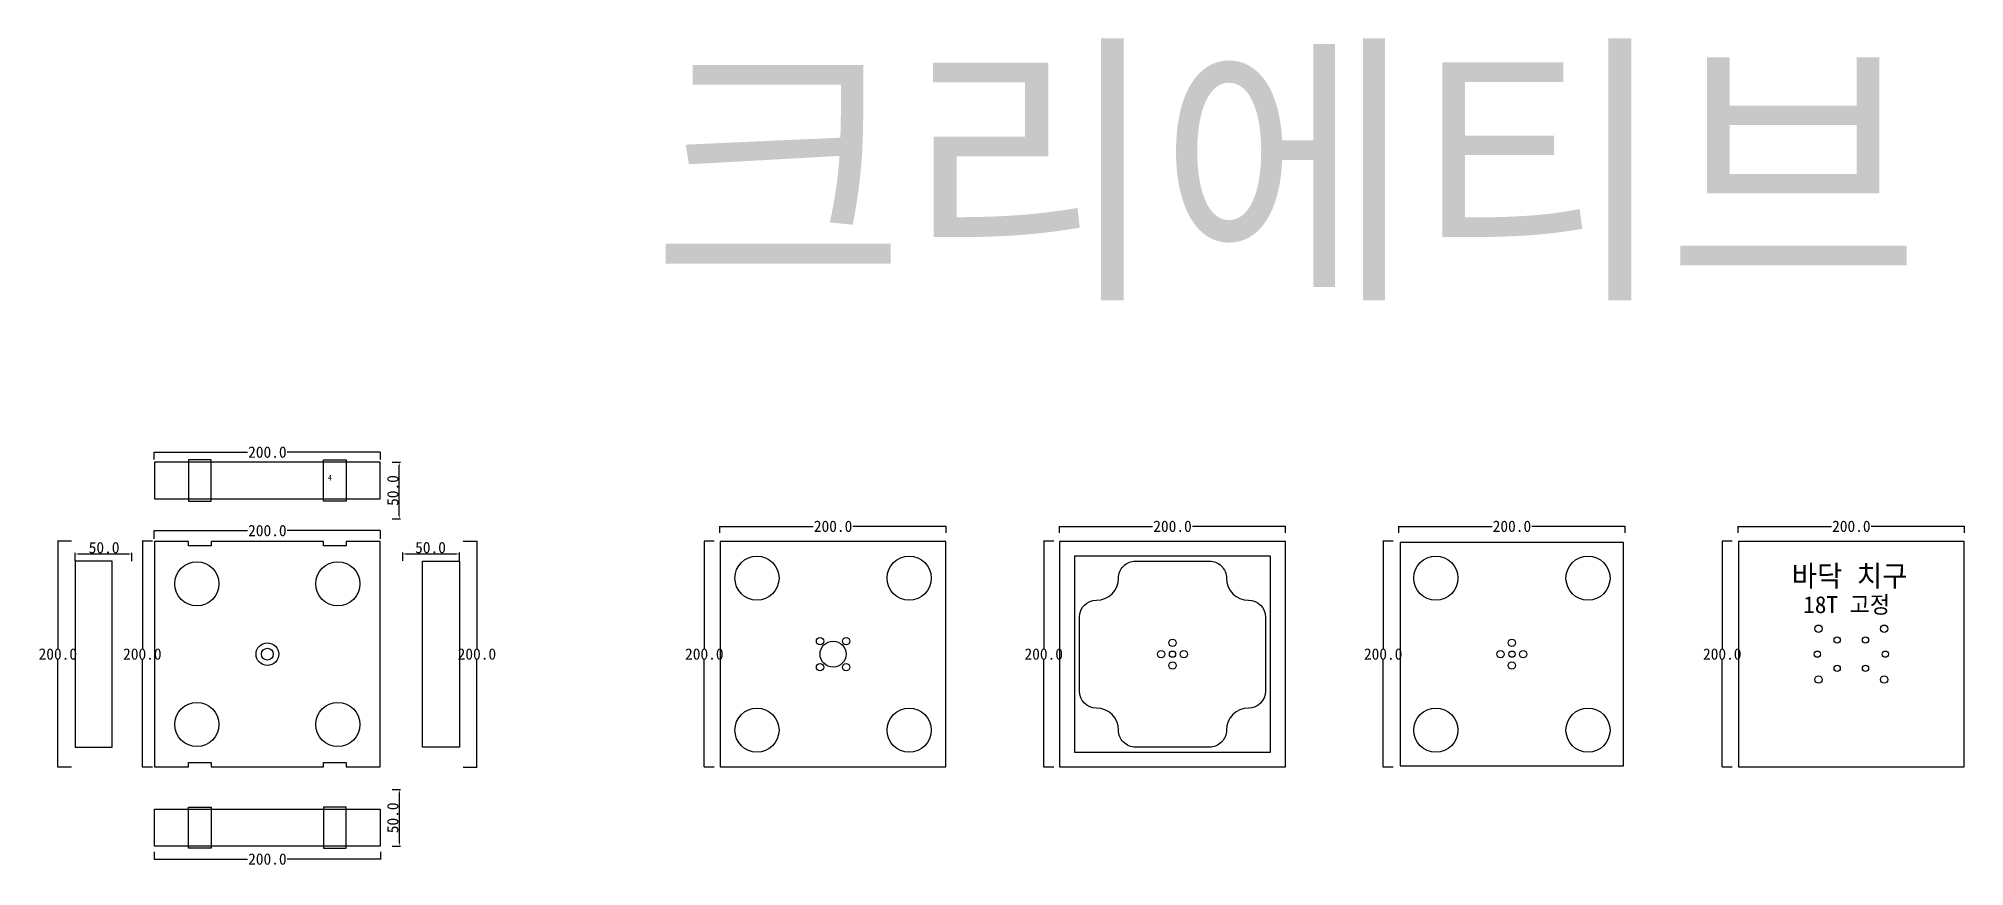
# Model space of a CAD drawing. Header units: millimetres. Extents: x 350 to 2052, y 95 to 827.
import ezdxf

# ---------------------------------------------------------------- set-up
doc = ezdxf.new("R2010")
doc.units = ezdxf.units.MM
for name, color, linetype in [('TEXT', 7, 'Continuous'), ('볼트 구멍', 7, 'Continuous'), ('치구', 7, 'Continuous'), ('치수', 7, 'Continuous')]:
    doc.layers.add(name, color=color, linetype=linetype)
doc.dimstyles.new('ISO-25', dxfattribs={"dimtxt": 2.5, "dimasz": 2.5, "dimexe": 1.25, "dimexo": 0.625, "dimtad": 1, "dimdsep": 46, "dimtxsty": 'Standard', "dimcen": 2.5, "dimadec": 0, "dimazin": 0, "dimtfac": 1, "dimtmove": 0, "dimatfit": 3, "dimfxl": 0, "dimarcsym": 0})
doc.dimstyles.get("Standard").update_dxf_attribs({"dimtxt": 7, "dimasz": 0.18, "dimexe": 0.18, "dimexo": 0.0625, "dimgap": 0.09, "dimtad": 0, "dimtih": 1, "dimtoh": 1, "dimdec": 1, "dimzin": 0, "dimdsep": 46, "dimtxsty": 'Standard', "dimcen": 0.09, "dimadec": 0, "dimazin": 0, "dimtfac": 1, "dimtdec": 1, "dimtofl": 0, "dimtmove": 0, "dimatfit": 3, "dimfxl": 0, "dimtolj": 1, "dimtzin": 0, "dimarcsym": 0})

# ---------------------------------------------------------------- blocks, each defined once
blk = doc.blocks.new('*D20')
at = {"layer": 'Defpoints', "color": 0}
for p in [(1152.4, 395.8), (952.4, 389.9), (1152.4, 389.9)]:
    blk.add_point(p, dxfattribs=at)
at = {"layer": '치수', "color": 0, "lineweight": -2}
for p, q in [((952.4, 390), (952.4, 396)), ((952.6, 395.8), (1034.8, 395.8)), ((1152.2, 395.8), (1070, 395.8)), ((1152.4, 390), (1152.4, 396))]:
    blk.add_line(p, q, dxfattribs=at)
at = {"layer": '치수', "color": 0}
for points in [[(952.6, 395.8), (952.6, 395.7), (952.4, 395.8)], [(1152.2, 395.8), (1152.2, 395.7), (1152.4, 395.8)]]:
    blk.add_solid(points, dxfattribs=at)
at = {"layer": '치수', "color": 0, "insert": (1052.4, 395.8), "char_height": 10, "attachment_point": 5}
blk.add_mtext('\\A1;200.0', dxfattribs=at)
blk = doc.blocks.new('*D21')
at = {"layer": 'Defpoints', "color": 0}
for p in [(652.4, 461.4), (452.4, 455), (652.4, 455)]:
    blk.add_point(p, dxfattribs=at)
at = {"layer": '치수', "color": 0, "lineweight": -2}
for p, q in [((452.4, 455), (452.4, 461.5)), ((452.6, 461.4), (534.8, 461.4)), ((652.2, 461.4), (570, 461.4)), ((652.4, 455), (652.4, 461.5))]:
    blk.add_line(p, q, dxfattribs=at)
at = {"layer": '치수', "color": 0}
for points in [[(452.6, 461.4), (452.6, 461.3), (452.4, 461.4)], [(652.2, 461.4), (652.2, 461.3), (652.4, 461.4)]]:
    blk.add_solid(points, dxfattribs=at)
at = {"layer": '치수', "color": 0, "insert": (552.4, 461.4), "char_height": 10, "attachment_point": 5}
blk.add_mtext('\\A1;200.0', dxfattribs=at)
blk = doc.blocks.new('*D22')
at = {"layer": 'Defpoints', "color": 0}
for p in [(652.4, 392), (452.4, 384.6), (652.4, 384.6)]:
    blk.add_point(p, dxfattribs=at)
at = {"layer": '치수', "color": 0, "lineweight": -2}
for p, q in [((452.4, 384.7), (452.4, 392.2)), ((452.6, 392), (534.8, 392)), ((652.2, 392), (570, 392)), ((652.4, 384.7), (652.4, 392.2))]:
    blk.add_line(p, q, dxfattribs=at)
at = {"layer": '치수', "color": 0}
for points in [[(452.6, 392), (452.6, 392), (452.4, 392)], [(652.2, 392), (652.2, 392), (652.4, 392)]]:
    blk.add_solid(points, dxfattribs=at)
at = {"layer": '치수', "color": 0, "insert": (552.4, 392), "char_height": 10, "attachment_point": 5}
blk.add_mtext('\\A1;200.0', dxfattribs=at)
blk = doc.blocks.new('*D23')
at = {"layer": 'Defpoints', "color": 0}
for p in [(452.4, 107.9), (652.4, 107.9), (652.4, 101.5)]:
    blk.add_point(p, dxfattribs=at)
at = {"layer": '치수', "color": 0, "lineweight": -2}
for p, q in [((452.4, 107.9), (452.4, 101.3)), ((652.4, 107.9), (652.4, 101.3)), ((452.6, 101.5), (534.8, 101.5)), ((652.2, 101.5), (570, 101.5))]:
    blk.add_line(p, q, dxfattribs=at)
at = {"layer": '치수', "color": 0}
for points in [[(452.6, 101.6), (452.6, 101.5), (452.4, 101.5)], [(652.2, 101.6), (652.2, 101.5), (652.4, 101.5)]]:
    blk.add_solid(points, dxfattribs=at)
at = {"layer": '치수', "color": 0, "insert": (552.4, 101.5), "char_height": 10, "attachment_point": 5}
blk.add_mtext('\\A1;200.0', dxfattribs=at)
blk = doc.blocks.new('*D24')
at = {"layer": 'Defpoints', "color": 0}
for p in [(450.9, 382.8), (441.9, 182.8), (450.9, 182.8)]:
    blk.add_point(p, dxfattribs=at)
at = {"layer": '치수', "color": 0, "lineweight": -2}
for p, q in [((450.9, 382.8), (441.7, 382.8)), ((441.9, 382.6), (441.9, 287.9)), ((441.9, 183), (441.9, 277.7)), ((450.9, 182.8), (441.7, 182.8))]:
    blk.add_line(p, q, dxfattribs=at)
at = {"layer": '치수', "color": 0}
for points in [[(441.8, 382.6), (441.9, 382.6), (441.9, 382.8)], [(441.8, 183), (441.9, 183), (441.9, 182.8)]]:
    blk.add_solid(points, dxfattribs=at)
at = {"layer": '치수', "color": 0, "insert": (441.9, 282.8), "char_height": 10, "attachment_point": 5}
blk.add_mtext('\\A1;200.0', dxfattribs=at)
blk = doc.blocks.new('*D25')
at = {"layer": 'Defpoints', "color": 0}
for p in [(379.2, 382.8), (367.2, 182.8), (379.2, 182.8)]:
    blk.add_point(p, dxfattribs=at)
at = {"layer": '치수', "color": 0, "lineweight": -2}
for p, q in [((379.2, 382.8), (367, 382.8)), ((367.2, 382.6), (367.2, 287.9)), ((367.2, 183), (367.2, 277.7)), ((379.2, 182.8), (367, 182.8))]:
    blk.add_line(p, q, dxfattribs=at)
at = {"layer": '치수', "color": 0}
for points in [[(367.1, 382.6), (367.2, 382.6), (367.2, 382.8)], [(367.1, 183), (367.2, 183), (367.2, 182.8)]]:
    blk.add_solid(points, dxfattribs=at)
at = {"layer": '치수', "color": 0, "insert": (367.2, 282.8), "char_height": 10, "attachment_point": 5}
blk.add_mtext('\\A1;200.0', dxfattribs=at)
blk = doc.blocks.new('*D26')
at = {"layer": 'Defpoints', "color": 0}
for p in [(382.6, 371.3), (382.6, 364.6), (432.6, 364.5)]:
    blk.add_point(p, dxfattribs=at)
at = {"layer": '치수', "color": 0, "lineweight": -2}
for p, q in [((382.6, 365.2), (382.6, 372.5)), ((430.1, 371.3), (385.1, 371.3)), ((432.6, 365.1), (432.6, 372.5))]:
    blk.add_line(p, q, dxfattribs=at)
at = {"layer": '치수', "color": 0}
for points in [[(385.1, 371.7), (385.1, 370.8), (382.6, 371.3)], [(430.1, 371.7), (430.1, 370.8), (432.6, 371.3)]]:
    blk.add_solid(points, dxfattribs=at)
at = {"layer": '치수', "color": 0, "insert": (408.1, 376.9), "char_height": 10, "attachment_point": 5}
blk.add_mtext('50.0', dxfattribs=at)
blk = doc.blocks.new('*D27')
at = {"layer": 'Defpoints', "color": 0}
for p in [(725.5, 382.8), (725.5, 182.8), (737.6, 182.8)]:
    blk.add_point(p, dxfattribs=at)
at = {"layer": '치수', "color": 0, "lineweight": -2}
for p, q in [((725.6, 382.8), (737.8, 382.8)), ((737.6, 382.6), (737.6, 287.9)), ((737.6, 183), (737.6, 277.7)), ((725.6, 182.8), (737.8, 182.8))]:
    blk.add_line(p, q, dxfattribs=at)
at = {"layer": '치수', "color": 0}
for points in [[(737.6, 382.6), (737.6, 382.6), (737.6, 382.8)], [(737.6, 183), (737.6, 183), (737.6, 182.8)]]:
    blk.add_solid(points, dxfattribs=at)
at = {"layer": '치수', "color": 0, "insert": (737.6, 282.8), "char_height": 10, "attachment_point": 5}
blk.add_mtext('\\A1;200.0', dxfattribs=at)
blk = doc.blocks.new('*D28')
at = {"layer": 'Defpoints', "color": 0}
for p in [(947.5, 382.8), (938.6, 182.8), (947.5, 182.8)]:
    blk.add_point(p, dxfattribs=at)
at = {"layer": '치수', "color": 0, "lineweight": -2}
for p, q in [((947.4, 382.8), (938.4, 382.8)), ((938.6, 382.6), (938.6, 287.9)), ((938.6, 183), (938.6, 277.7)), ((947.4, 182.8), (938.4, 182.8))]:
    blk.add_line(p, q, dxfattribs=at)
at = {"layer": '치수', "color": 0}
for points in [[(938.6, 382.6), (938.6, 382.6), (938.6, 382.8)], [(938.6, 183), (938.6, 183), (938.6, 182.8)]]:
    blk.add_solid(points, dxfattribs=at)
at = {"layer": '치수', "color": 0, "insert": (938.6, 282.8), "char_height": 10, "attachment_point": 5}
blk.add_mtext('\\A1;200.0', dxfattribs=at)
blk = doc.blocks.new('*D29')
at = {"layer": 'Defpoints', "color": 0}
for p in [(662.1, 163), (662.1, 113), (669, 113)]:
    blk.add_point(p, dxfattribs=at)
at = {"layer": '치수', "color": 0, "lineweight": -2}
for p, q in [((662.7, 163), (670.2, 163)), ((669, 160.5), (669, 115.5)), ((662.7, 113), (670.2, 113))]:
    blk.add_line(p, q, dxfattribs=at)
at = {"layer": '치수', "color": 0}
for points in [[(668.6, 160.5), (669.4, 160.5), (669, 163)], [(668.6, 115.5), (669.4, 115.5), (669, 113)]]:
    blk.add_solid(points, dxfattribs=at)
at = {"layer": '치수', "color": 0, "insert": (663.3, 138), "char_height": 10, "attachment_point": 5, "rotation": 90}
blk.add_mtext('50.0', dxfattribs=at)
blk = doc.blocks.new('*D30')
at = {"layer": 'Defpoints', "color": 0}
for p in [(662.1, 452.5), (669, 452.5), (662.1, 402.5)]:
    blk.add_point(p, dxfattribs=at)
at = {"layer": '치수', "color": 0, "lineweight": -2}
for p, q in [((662.7, 452.5), (670.2, 452.5)), ((669, 405), (669, 450)), ((662.7, 402.5), (670.2, 402.5))]:
    blk.add_line(p, q, dxfattribs=at)
at = {"layer": '치수', "color": 0}
for points in [[(668.6, 450), (669.4, 450), (669, 452.5)], [(668.6, 405), (669.4, 405), (669, 402.5)]]:
    blk.add_solid(points, dxfattribs=at)
at = {"layer": '치수', "color": 0, "insert": (663.3, 427.5), "char_height": 10, "attachment_point": 5, "rotation": 90}
blk.add_mtext('50.0', dxfattribs=at)
blk = doc.blocks.new('*D31')
at = {"layer": 'Defpoints', "color": 0}
for p in [(672.1, 364.6), (722.1, 371.4), (722.1, 364.6)]:
    blk.add_point(p, dxfattribs=at)
at = {"layer": '치수', "color": 0, "lineweight": -2}
for p, q in [((672.1, 365.2), (672.1, 372.6)), ((674.6, 371.4), (719.6, 371.4)), ((722.1, 365.2), (722.1, 372.6))]:
    blk.add_line(p, q, dxfattribs=at)
at = {"layer": '치수', "color": 0}
for points in [[(674.6, 371.8), (674.6, 370.9), (672.1, 371.4)], [(719.6, 371.8), (719.6, 370.9), (722.1, 371.4)]]:
    blk.add_solid(points, dxfattribs=at)
at = {"layer": '치수', "color": 0, "insert": (696.6, 377), "char_height": 10, "attachment_point": 5}
blk.add_mtext('50.0', dxfattribs=at)
blk = doc.blocks.new('*D32')
at = {"layer": 'Defpoints', "color": 0}
for p in [(1752.4, 395.8), (1552.4, 389.9), (1752.4, 389.9)]:
    blk.add_point(p, dxfattribs=at)
at = {"layer": '치수', "color": 0, "lineweight": -2}
for p, q in [((1552.4, 390), (1552.4, 396)), ((1552.6, 395.8), (1634.8, 395.8)), ((1752.2, 395.8), (1670, 395.8)), ((1752.4, 390), (1752.4, 396))]:
    blk.add_line(p, q, dxfattribs=at)
at = {"layer": '치수', "color": 0}
for points in [[(1552.6, 395.8), (1552.6, 395.7), (1552.4, 395.8)], [(1752.2, 395.8), (1752.2, 395.7), (1752.4, 395.8)]]:
    blk.add_solid(points, dxfattribs=at)
at = {"layer": '치수', "color": 0, "insert": (1652.4, 395.8), "char_height": 10, "attachment_point": 5}
blk.add_mtext('\\A1;200.0', dxfattribs=at)
blk = doc.blocks.new('*D33')
at = {"layer": 'Defpoints', "color": 0}
for p in [(1547.5, 382.8), (1538.6, 182.8), (1547.5, 182.8)]:
    blk.add_point(p, dxfattribs=at)
at = {"layer": '치수', "color": 0, "lineweight": -2}
for p, q in [((1547.4, 382.8), (1538.4, 382.8)), ((1538.6, 382.6), (1538.6, 287.9)), ((1538.6, 183), (1538.6, 277.7)), ((1547.4, 182.8), (1538.4, 182.8))]:
    blk.add_line(p, q, dxfattribs=at)
at = {"layer": '치수', "color": 0}
for points in [[(1538.6, 382.6), (1538.6, 382.6), (1538.6, 382.8)], [(1538.6, 183), (1538.6, 183), (1538.6, 182.8)]]:
    blk.add_solid(points, dxfattribs=at)
at = {"layer": '치수', "color": 0, "insert": (1538.6, 282.8), "char_height": 10, "attachment_point": 5}
blk.add_mtext('\\A1;200.0', dxfattribs=at)
blk = doc.blocks.new('*D34')
at = {"layer": 'Defpoints', "color": 0}
for p in [(1247.5, 382.8), (1238.6, 182.8), (1247.5, 182.8)]:
    blk.add_point(p, dxfattribs=at)
at = {"layer": '치수', "color": 0, "lineweight": -2}
for p, q in [((1247.4, 382.8), (1238.4, 382.8)), ((1238.6, 382.6), (1238.6, 287.9)), ((1238.6, 183), (1238.6, 277.7)), ((1247.4, 182.8), (1238.4, 182.8))]:
    blk.add_line(p, q, dxfattribs=at)
at = {"layer": '치수', "color": 0}
for points in [[(1238.6, 382.6), (1238.6, 382.6), (1238.6, 382.8)], [(1238.6, 183), (1238.6, 183), (1238.6, 182.8)]]:
    blk.add_solid(points, dxfattribs=at)
at = {"layer": '치수', "color": 0, "insert": (1238.6, 282.8), "char_height": 10, "attachment_point": 5}
blk.add_mtext('\\A1;200.0', dxfattribs=at)
blk = doc.blocks.new('*D35')
at = {"layer": 'Defpoints', "color": 0}
for p in [(1452.4, 395.8), (1252.4, 389.9), (1452.4, 389.9)]:
    blk.add_point(p, dxfattribs=at)
at = {"layer": '치수', "color": 0, "lineweight": -2}
for p, q in [((1252.4, 390), (1252.4, 396)), ((1252.6, 395.8), (1334.8, 395.8)), ((1452.2, 395.8), (1370, 395.8)), ((1452.4, 390), (1452.4, 396))]:
    blk.add_line(p, q, dxfattribs=at)
at = {"layer": '치수', "color": 0}
for points in [[(1252.6, 395.8), (1252.6, 395.7), (1252.4, 395.8)], [(1452.2, 395.8), (1452.2, 395.7), (1452.4, 395.8)]]:
    blk.add_solid(points, dxfattribs=at)
at = {"layer": '치수', "color": 0, "insert": (1352.4, 395.8), "char_height": 10, "attachment_point": 5}
blk.add_mtext('\\A1;200.0', dxfattribs=at)
blk = doc.blocks.new('*D36')
at = {"layer": 'Defpoints', "color": 0}
for p in [(1847.3, 382.8), (1838.3, 182.8), (1847.3, 182.8)]:
    blk.add_point(p, dxfattribs=at)
at = {"layer": '치수', "color": 0, "lineweight": -2}
for p, q in [((1847.2, 382.8), (1838.2, 382.8)), ((1838.3, 382.6), (1838.3, 287.9)), ((1838.3, 183), (1838.3, 277.7)), ((1847.2, 182.8), (1838.2, 182.8))]:
    blk.add_line(p, q, dxfattribs=at)
at = {"layer": '치수', "color": 0}
for points in [[(1838.3, 382.6), (1838.4, 382.6), (1838.3, 382.8)], [(1838.3, 183), (1838.4, 183), (1838.3, 182.8)]]:
    blk.add_solid(points, dxfattribs=at)
at = {"layer": '치수', "color": 0, "insert": (1838.3, 282.8), "char_height": 10, "attachment_point": 5}
blk.add_mtext('\\A1;200.0', dxfattribs=at)
blk = doc.blocks.new('*D37')
at = {"layer": 'Defpoints', "color": 0}
for p in [(2052.4, 395.8), (1852.4, 389.9), (2052.4, 389.9)]:
    blk.add_point(p, dxfattribs=at)
at = {"layer": '치수', "color": 0, "lineweight": -2}
for p, q in [((1852.4, 390), (1852.4, 396)), ((1852.6, 395.8), (1934.8, 395.8)), ((2052.2, 395.8), (1970, 395.8)), ((2052.4, 390), (2052.4, 396))]:
    blk.add_line(p, q, dxfattribs=at)
at = {"layer": '치수', "color": 0}
for points in [[(1852.6, 395.8), (1852.6, 395.7), (1852.4, 395.8)], [(2052.2, 395.8), (2052.2, 395.7), (2052.4, 395.8)]]:
    blk.add_solid(points, dxfattribs=at)
at = {"layer": '치수', "color": 0, "insert": (1952.4, 395.8), "char_height": 10, "attachment_point": 5}
blk.add_mtext('\\A1;200.0', dxfattribs=at)

msp = doc.modelspace()

# ---------------------------------------------------------------- linework, layer by layer
at = {"layer": '볼트 구멍', "color": 3}
for centre, radius in [((1923.39, 305.28), 3.25), ((1981.39, 305.28), 3.25), ((1040.89, 294.28), 3.25), ((1052.39, 282.78), 11.5), ((1063.89, 294.28), 3.25), ((1352.39, 292.78), 3.25), ((1652.39, 292.78), 3.25), ((1939.89, 295.28), 2.75), ((1964.89, 295.28), 2.75), ((552.39, 282.78), 5.25), ((1040.89, 271.28), 3.25), ((1063.89, 271.28), 3.25), ((1342.39, 282.78), 3.25), ((1352.39, 272.78), 3.25), ((1352.39, 282.78), 2.75), ((1362.39, 282.78), 3.25), ((1642.39, 282.78), 3.25), ((1652.39, 272.78), 3.25), ((1652.39, 282.78), 2.75), ((1662.39, 282.78), 3.25), ((1922.39, 282.78), 2.75), ((1939.89, 270.28), 2.75), ((1964.89, 270.28), 2.75), ((1982.39, 282.78), 2.75), ((1923.39, 260.28), 3.25), ((1981.39, 260.28), 3.25)]:
    msp.add_circle(centre, radius, dxfattribs=at)
at = {"layer": '볼트 구멍', "color": 2}
msp.add_circle((552.39, 282.78), 10, dxfattribs=at)
at = {"layer": '치구'}
for points in [[(452.64, 420.03), (652.14, 420.03), (652.14, 452.53), (452.64, 452.53)], [(452.64, 183.03), (482.64, 183.03), (482.64, 187.03), (502.64, 187.03), (502.64, 183.03), (602.14, 183.03), (602.14, 187.03), (622.14, 187.03), (622.14, 183.03), (652.14, 183.03), (652.14, 382.53), (622.14, 382.53), (622.14, 378.53), (602.14, 378.53), (602.14, 382.53), (502.64, 382.53), (502.64, 378.53), (482.64, 378.53), (482.64, 382.53), (452.64, 382.53)], [(952.64, 382.53), (952.64, 183.03), (1152.14, 183.03), (1152.14, 382.53)], [(1252.64, 382.53), (1252.64, 183.03), (1452.14, 183.03), (1452.14, 382.53)], [(1553.64, 381.53), (1553.64, 184.03), (1751.14, 184.03), (1751.14, 381.53)], [(1852.64, 382.53), (1852.64, 183.03), (2052.14, 183.03), (2052.14, 382.53)], [(415.14, 365.13), (382.64, 365.13), (382.64, 200.43), (415.14, 200.43)], [(689.64, 365.13), (722.14, 365.13), (722.14, 200.43), (689.64, 200.43)], [(1265.64, 369.53), (1265.64, 196.03), (1439.14, 196.03), (1439.14, 369.53)], [(452.64, 145.53), (652.14, 145.53), (652.14, 113.03), (452.64, 113.03)]]:
    msp.add_lwpolyline(points, close=True, dxfattribs=at)
at = {"layer": '치구', "color": 1}
for points in [[(482.64, 418.03), (502.64, 418.03), (502.64, 454.53), (482.64, 454.53)], [(622.14, 418.03), (602.14, 418.03), (602.14, 454.53), (622.14, 454.53)], [(482.64, 147.53), (502.64, 147.53), (502.64, 111.04), (482.64, 111.04)], [(622.14, 147.53), (602.14, 147.53), (602.14, 111.04), (622.14, 111.04)]]:
    msp.add_lwpolyline(points, close=True, dxfattribs=at)
at = {"layer": '치구'}
msp.add_lwpolyline([(1319.64, 365.03), (1385.14, 365.03, -0.4142136), (1400.14, 350.03, 0.4142135), (1419.64, 330.53, -0.4142134), (1434.64, 315.53), (1434.64, 250.03, -0.4142134), (1419.64, 235.03, 0.4142135), (1400.14, 215.53, -0.4142136), (1385.14, 200.53), (1319.64, 200.53, -0.4142136), (1304.64, 215.53, 0.4142135), (1285.14, 235.03, -0.4142134), (1270.14, 250.03), (1270.14, 315.53, -0.4142134), (1285.14, 330.53, 0.4142135), (1304.64, 350.03, -0.4142136)], format="xyb", close=True, dxfattribs=at)
for centre in [(490.14, 345.03), (614.64, 345.03), (985.14, 350.03), (1119.64, 350.03), (1585.14, 350.03), (1719.64, 350.03), (490.14, 220.53), (614.64, 220.53), (985.14, 215.53), (1119.64, 215.53), (1585.14, 215.53), (1719.64, 215.53)]:
    msp.add_circle(centre, 19.5, dxfattribs=at)

# ---------------------------------------------------------------- texts
at = {"layer": 'TEXT', "color": 3, "linetype": 'Continuous'}
msp.add_text('크리에티브', height=187.5, dxfattribs=at).set_placement((892.11, 615.76))
at = {"layer": 'TEXT', "color": 1}
msp.add_text('4', height=5, dxfattribs=at).set_placement((605.95, 436.33))
at = {"layer": 'TEXT', "color": 6, "linetype": 'Continuous'}
msp.add_text('바닥 치구', height=18.75, dxfattribs=at).set_placement((1899.59, 342.58))
at = {"layer": 'TEXT', "color": 6}
msp.add_text('18T 고정', height=15, dxfattribs=at).set_placement((1909.94, 319.07))

# ---------------------------------------------------------------- dimensions: what is measured, and where the dimension line sits
at = {"layer": '치수', "color": 4}
for base, p1, p2, dimstyle, override, picture, middle in [((652.39, 461.35), (452.39, 454.96), (652.39, 454.96), 'Standard', {"dimtxt": 10}, '*D21', (552.39, 461.35)), ((722.14, 371.36), (672.14, 364.58), (722.14, 364.58), 'ISO-25', {"dimtxt": 10, "dimdec": 1, "dimzin": 0, "dimtdec": 1}, '*D31', (696.64, 371.36)), ((652.39, 101.52), (452.39, 107.92), (652.39, 107.92), 'Standard', {"dimtxt": 10}, '*D23', (552.39, 101.52))]:
    dim = msp.add_linear_dim(base=base, p1=p1, p2=p2, dimstyle=dimstyle, override=override, dxfattribs=at)
    dim.commit()
    dim.dimension.update_dxf_attribs({"geometry": picture, "text_midpoint": middle, "dimtype": 160})
for base, p1, p2, angle, picture, middle in [((668.97, 452.53), (662.07, 402.53), (662.07, 452.53), 90, '*D30', (668.97, 427.53)), ((382.64, 371.26), (432.64, 364.48), (382.64, 364.58), 180, '*D26', (408.14, 371.26)), ((668.97, 113.03), (662.07, 163.03), (662.07, 113.03), 270, '*D29', (668.97, 138.03))]:
    dim = msp.add_linear_dim(base=base, p1=p1, p2=p2, angle=angle, dimstyle='ISO-25', override={"dimtxt": 10, "dimdec": 1, "dimzin": 0, "dimtdec": 1}, dxfattribs=at)
    dim.commit()
    dim.dimension.update_dxf_attribs({"geometry": picture, "text_midpoint": middle, "dimtype": 160})
for base, p1, p2, picture, middle in [((652.39, 392), (452.39, 384.61), (652.39, 384.61), '*D22', (552.39, 392)), ((1152.39, 395.77), (952.39, 389.89), (1152.39, 389.89), '*D20', (1052.39, 395.77)), ((1452.39, 395.77), (1252.39, 389.89), (1452.39, 389.89), '*D35', (1352.39, 395.77)), ((1752.39, 395.77), (1552.39, 389.89), (1752.39, 389.89), '*D32', (1652.39, 395.77)), ((2052.39, 395.77), (1852.39, 389.89), (2052.39, 389.89), '*D37', (1952.39, 395.77))]:
    dim = msp.add_linear_dim(base=base, p1=p1, p2=p2, dimstyle='Standard', override={"dimtxt": 10}, dxfattribs=at)
    dim.commit()
    dim.dimension.update_dxf_attribs({"geometry": picture, "text_midpoint": middle})
for base, p1, p2, picture, middle in [((367.17, 182.78), (379.24, 382.78), (379.24, 182.78), '*D25', (367.17, 282.78)), ((441.86, 182.78), (450.93, 382.78), (450.93, 182.78), '*D24', (441.86, 282.78)), ((737.61, 182.78), (725.54, 382.78), (725.54, 182.78), '*D27', (737.61, 282.78)), ((938.6, 182.78), (947.5, 382.78), (947.5, 182.78), '*D28', (938.6, 282.78)), ((1238.6, 182.78), (1247.5, 382.78), (1247.5, 182.78), '*D34', (1238.6, 282.78)), ((1538.6, 182.78), (1547.5, 382.78), (1547.5, 182.78), '*D33', (1538.6, 282.78)), ((1838.35, 182.78), (1847.25, 382.78), (1847.25, 182.78), '*D36', (1838.35, 282.78))]:
    dim = msp.add_linear_dim(base=base, p1=p1, p2=p2, angle=90, dimstyle='Standard', override={"dimtxt": 10}, dxfattribs=at)
    dim.commit()
    dim.dimension.update_dxf_attribs({"geometry": picture, "text_midpoint": middle})

doc.saveas('drawing.dxf')
